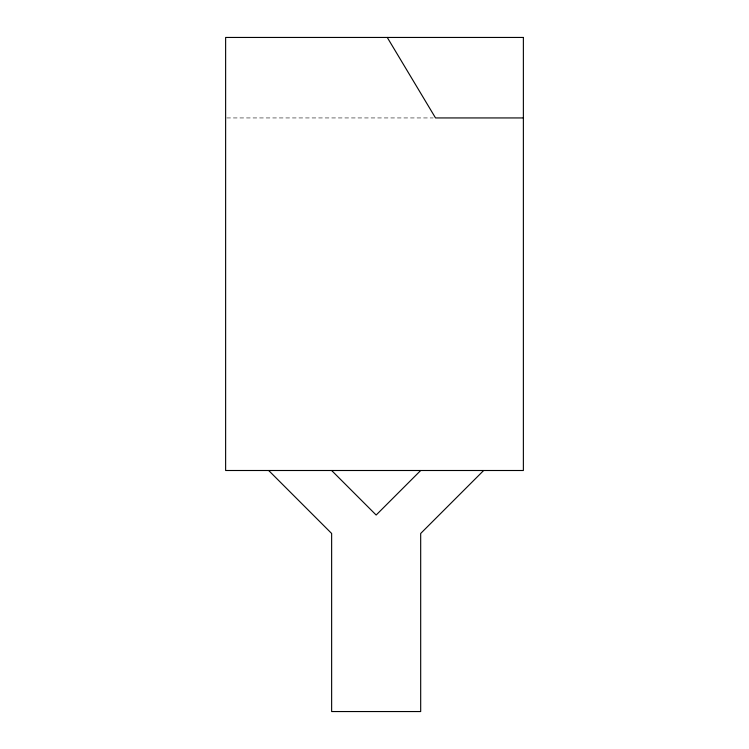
<?xml version="1.0" encoding="UTF-8"?>
<svg xmlns="http://www.w3.org/2000/svg" width="749" height="749" viewBox="0 0 749 749"><rect width="100%" height="100%" fill="white"/><g stroke="black" fill="none" stroke-linecap="round" stroke-linejoin="round"><path stroke-width="0.56" stroke-dasharray="3.75 2.81" d="M226.788 117.939L433.194 117.939"/><path stroke-width="1.12" d="M420.685 470.503L376.157 515.031L331.638 470.503M483.648 470.503L420.685 533.466L420.685 711.55L331.638 711.55L331.638 533.466L268.676 470.503M523.373 117.939L435.525 117.939L387.261 37.45M523.373 37.45L225.627 37.45L225.627 470.503L523.373 470.503L523.373 37.45"/></g></svg>
